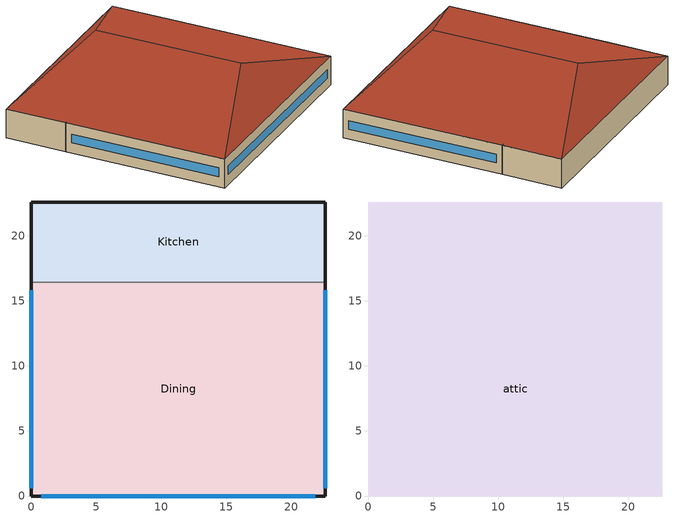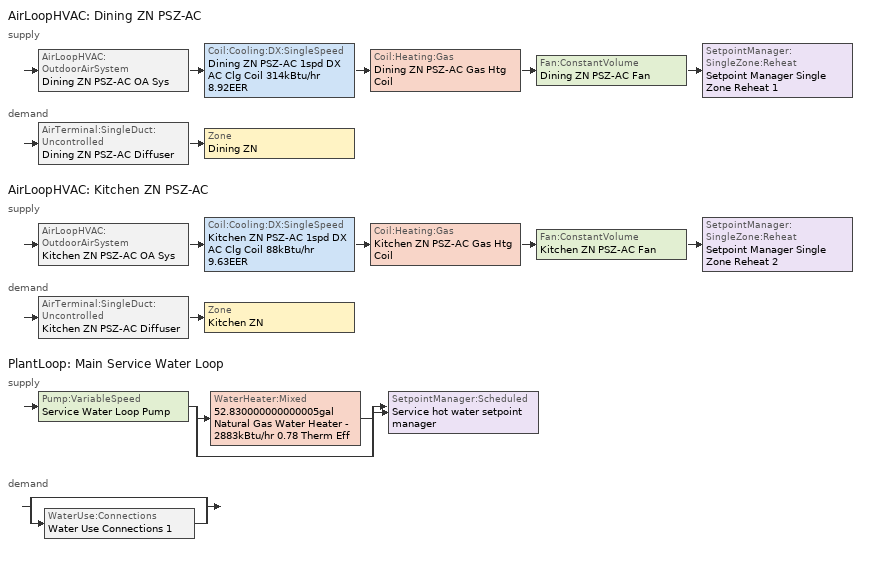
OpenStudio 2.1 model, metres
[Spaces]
Kitchen
 floor ground: 22.61,22.61 22.61,16.44 0,16.44 0,22.61 z0
 wall outside: 22.61,16.44 22.61,22.61 0,22.61 0,16.44 z0:3.05
 wall to Dining: 0,16.44 22.61,16.44 z0:3.05
Dining
 floor ground: 22.61,16.44 22.61,0 0,0 0,16.44 z0
 wall outside: 0,16.44 0,0 22.61,0 22.61,16.44 z0:3.05
 window (Window U-1.027602984 and Window SHGC 0.54): 0,15.84 0,0.6 / 22.61,0.6 22.61,15.84 / 0.75,0 21.86,0 z1.07:1.98
attic
 floor to Dining: 22.61,16.44 22.61,0 0,0 0,16.44 z3.05
 floor to Kitchen: 22.61,22.61 22.61,16.44 0,16.44 0,22.61 z3.05
 roof outside: 11.3,18.84,6.82 22.61,22.61,3.05 0,22.61,3.05; 11.3,3.77,6.82 0,0,3.05 22.61,0,3.05; 11.3,18.84,6.82 0,22.61,3.05 0,0,3.05 11.3,3.77,6.82; 11.3,3.77,6.82 22.61,0,3.05 22.61,22.61,3.05 11.3,18.84,6.82
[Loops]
AirLoopHVAC 'Dining ZN PSZ-AC'
 supply: AirLoopHVAC:OutdoorAirSystem 'Dining ZN PSZ-AC OA Sys' > Coil:Cooling:DX:SingleSpeed 'Dining ZN PSZ-AC 1spd DX AC Clg Coil 314kBtu/hr 8.92EER' > Coil:Heating:Gas 'Dining ZN PSZ-AC Gas Htg Coil' > Fan:ConstantVolume 'Dining ZN PSZ-AC Fan' > SetpointManager:SingleZone:Reheat 'Setpoint Manager Single Zone Reheat 1'
 demand: AirTerminal:SingleDuct:Uncontrolled 'Dining ZN PSZ-AC Diffuser' > Zone 'Dining ZN'
AirLoopHVAC 'Kitchen ZN PSZ-AC'
 supply: AirLoopHVAC:OutdoorAirSystem 'Kitchen ZN PSZ-AC OA Sys' > Coil:Cooling:DX:SingleSpeed 'Kitchen ZN PSZ-AC 1spd DX AC Clg Coil 88kBtu/hr 9.63EER' > Coil:Heating:Gas 'Kitchen ZN PSZ-AC Gas Htg Coil' > Fan:ConstantVolume 'Kitchen ZN PSZ-AC Fan' > SetpointManager:SingleZone:Reheat 'Setpoint Manager Single Zone Reheat 2'
 demand: AirTerminal:SingleDuct:Uncontrolled 'Kitchen ZN PSZ-AC Diffuser' > Zone 'Kitchen ZN'
PlantLoop 'Main Service Water Loop'
 supply: Pump:VariableSpeed 'Service Water Loop Pump' > split
  | WaterHeater:Mixed '52.830000000000005gal Natural Gas Water Heater - 2883kBtu/hr 0.78 Therm Eff'
  | bypass
  join > SetpointManager:Scheduled 'Service hot water setpoint manager'
 demand: split
  | bypass
  | WaterUse:Connections 'Water Use Connections 1'
[Site]
Miami Intl Ap_FL_USA: Latitude {deg}=25.82; Longitude {deg}=-80.3; Time Zone {hr}=-5; Elevation {m}=11; Terrain=City
[Building]
DOE Ref Pre-1980-FullServiceRestaurant-ASHRAE 169-2006-1A created: 2017-12-26 16:36:35 -0700: North Axis {deg}=0; Default Construction Set=DOE Ref Pre - 1980 - FullSrvRest - ASHRAE 169-2006-1A adj ext wall insulation adj roof insulation; Standards Building Type=FullServiceRestaurant
[Site:GroundTemperature:BuildingSurface]
22.509, 22.645, 22.781, 22.956, 23.052, 23.08, 23.116, 23.108, 23.133, 23.139, 23.077, 22.913
[Site:WaterMainsTemperature]
Calculation Method=Correlation; Annual Average Outdoor Air Temperature {C}=24.4917; Maximum Difference In Monthly Average Outdoor Air Temperatures {deltaC}=8.7
[SizingPeriod:DesignDay] Barometric Pressure {Pa}=101193; Sky Clearness=0; Rain Indicator=0; Snow Indicator=0; Day of Month=21; Daylight Saving Time Indicator=0; Humidity Indicating Type=Wetbulb; Dry-Bulb Temperature Range Modifier Type=DefaultMultipliers
Name | Maximum Dry-Bulb Temperature {C} | Daily Dry-Bulb Temperature Range {deltaC} | Humidity Indicating Conditions at Maximum Dry-Bulb | Wind Speed {m/s} | Wind Direction {deg} | Month | Day Type | Solar Model Indicator | ASHRAE Taub | ASHRAE Taud
Miami Intl Ap Ann Clg .4% Condns DB=>MWB | 33.2 | 6.7 | 25.3 | 4.5 | 140 | 7 | SummerDesignDay | ASHRAETau | 0.528 | 1.905
Miami Intl Ap Ann Htg 99.6% Condns DB | 8.7 | 0 | 8.7 | 3.8 | 340 | 1 | WinterDesignDay | ASHRAEClearSky
[ClimateZones]
Climate Zone Value 1=1A; Climate Zone Institution Name 2=CEC; Climate Zone Document Name 2=California Climate Zone Descriptions; Climate Zone Document Year 2=1995
[Material:NoMass]
Name | Roughness | Thermal Resistance {m2-K/W} | Thermal Absorptance | Solar Absorptance | Visible Absorptance
CP02 CARPET PAD | VeryRough | 0.21648 | 0.9 | 0.7 | 0.8
Typical Insulation R-2.17 | Smooth | 0.381975 | 0.9 | 0.7 | 0.7
Typical Carpet Pad | Smooth | 0.21648 | 0.9 | 0.7 | 0.8
Typical Insulation | Smooth | 0.0282222 | 0.9 | 0.7 | 0.7
Typical Insulation R-2.17_R-value 3.438653983 (ft^2*h*R/Btu) | Smooth | 0.605582 | 0.9 | 0.7 | 0.7
Typical Insulation R-8.37_R-value 9.997425805 (ft^2*h*R/Btu) | Smooth | 1.76065
[Material]
Name | Roughness | Thickness {m} | Conductivity {W/m-K} | Density {kg/m3} | Specific Heat {J/kg-K} | Thermal Absorptance | Solar Absorptance | Visible Absorptance
100mm Normalweight concrete floor | MediumSmooth | 0.1016 | 2.31 | 2322 | 832
G01 13mm gypsum board | Smooth | 0.0127 | 0.16 | 800 | 1090 | 0.9 | 0.7 | 0.5
4 in. Normalweight Concrete Floor | MediumRough | 0.1016 | 2.31 | 2322 | 832 | 0.9 | 0.7 | 0.7
25mm Stucco | Smooth | 0.0254 | 0.72 | 1856 | 840 | 0.9 | 0.7 | 0.7
5/8 in. Gypsum Board | MediumSmooth | 0.0159 | 0.16 | 800 | 1090 | 0.9 | 0.7 | 0.7
6 in. Normalweight Concrete Floor | MediumRough | 0.1524 | 2.31 | 2322 | 832 | 0.9 | 0.7 | 0.7
8 in. Concrete Block Basement Wall | MediumRough | 0.2032 | 1.326 | 1842 | 912 | 0.9 | 0.7 | 0.7
F08 Metal surface | Smooth | 0.0008 | 45.28 | 7824 | 500 | 0.9 | 0.7 | 0.7
G05 25mm wood | MediumSmooth | 0.0254 | 0.15 | 608 | 1630 | 0.9 | 0.5 | 0.5
Std Wood 6inch | MediumSmooth | 0.15 | 0.12 | 540 | 1210 | 0.9 | 0.7 | 0.7
[Construction]
Typical Insulated Exterior Mass Floor: Typical Insulation R-2.17, 4 in. Normalweight Concrete Floor, Typical Carpet Pad
Typical Interior Floor: 100mm Normalweight concrete floor, CP02 CARPET PAD
Typical Interior Wall: G01 13mm gypsum board, G01 13mm gypsum board
Typical Interior Ceiling: CP02 CARPET PAD, 100mm Normalweight concrete floor
ext-slab: 6 in. Normalweight Concrete Floor
Typical Insulated Basement Mass Wall: 8 in. Concrete Block Basement Wall
U 1.22 SHGC 0.54 Simple Glazing Window: U 1.22 SHGC 0.54 Simple Glazing
Typical Insulated Metal Door: F08 Metal surface, Typical Insulation
Typical Overhead Door: Typical Insulation
Typical Interior Window: Clear 3mm
Typical Interior Door; Typical Interior Partition: G05 25mm wood
InteriorFurnishings: Std Wood 6inch
Typical Insulated Steel Framed Exterior Wall R-4.35 adj ext wall insulation: 25mm Stucco, 5/8 in. Gypsum Board, Typical Insulation R-2.17_R-value 3.438653983 (ft^2*h*R/Btu), 5/8 in. Gypsum Board
Typical Wood Joist Attic Floor R-10.0 adj roof insulation: 5/8 in. Gypsum Board, Typical Insulation R-8.37_R-value 9.997425805 (ft^2*h*R/Btu)
Window U-1.027602984 and Window SHGC 0.54: Simple Glazing Material U-1.027602984 and SHGC 0.54
[DefaultConstructionSet]
DOE Ref Pre - 1980 - FullSrvRest - ASHRAE 169-2006-1A adj ext wall insulation adj roof insulation: Default Exterior Surface Constructions=Default Surface Constructions 1 adj ext wall insulation adj roof insulation; Default Interior Surface Constructions=Default Surface Constructions 2; Default Ground Contact Surface Constructions=Default Surface Constructions 3; Default Exterior SubSurface Constructions=Default Sub Surface Constructions 1; Default Interior SubSurface Constructions=Default Sub Surface Constructions 2; Interior Partition Construction=Typical Interior Partition
[DefaultSurfaceConstructions]
Name | Floor Construction | Wall Construction | Roof Ceiling Construction
Default Surface Constructions 2 | Typical Interior Floor | Typical Interior Wall | Typical Interior Ceiling
Default Surface Constructions 3 | ext-slab | Typical Insulated Basement Mass Wall
Default Surface Constructions 1 adj ext wall insulation adj roof insulation | Typical Insulated Exterior Mass Floor | Typical Insulated Steel Framed Exterior Wall R-4.35 adj ext wall insulation | Typical Wood Joist Attic Floor R-10.0 adj roof insulation
[DefaultSubSurfaceConstructions]
Name | Fixed Window Construction | Operable Window Construction | Door Construction | Overhead Door Construction | Tubular Daylight Dome Construction | Tubular Daylight Diffuser Construction
Default Sub Surface Constructions 1 | U 1.22 SHGC 0.54 Simple Glazing Window | U 1.22 SHGC 0.54 Simple Glazing Window | Typical Insulated Metal Door | Typical Overhead Door | Typical Interior Window | Typical Interior Window
Default Sub Surface Constructions 2 | Typical Interior Window | Typical Interior Window | Typical Interior Door
[WindowMaterial:SimpleGlazingSystem] Solar Heat Gain Coefficient=0.54
Name | U-Factor {W/m2-K} | Visible Transmittance
U 1.22 SHGC 0.54 Simple Glazing | 6.92748 | 0.38
Simple Glazing Material U-1.027602984 and SHGC 0.54 | 5.835
[WindowMaterial:Glazing]
Clear 3mm: Optical Data Type=SpectralAverage; Thickness {m}=0.003; Solar Transmittance at Normal Incidence=0.837; Front Side Solar Reflectance at Normal Incidence=0.075; Back Side Solar Reflectance at Normal Incidence=0.075; Visible Transmittance at Normal Incidence=0.898; Front Side Visible Reflectance at Normal Incidence=0.081; Back Side Visible Reflectance at Normal Incidence=0.081; Infrared Transmittance at Normal Incidence=0; Front Side Infrared Hemispherical Emissivity=0.84; Back Side Infrared Hemispherical Emissivity=0.84; Conductivity {W/m-K}=0.9; Dirt Correction Factor for Solar and Visible Transmittance=1; Solar Diffusing=No
[Space]
Name | Space Type | Building Story | Thermal Zone | Part of Total Floor Area
Kitchen | FullServiceRestaurant Kitchen | Building Story 1 | Kitchen ZN | Yes
Dining | FullServiceRestaurant Dining | Building Story 1 | Dining ZN | Yes
attic | FullServiceRestaurant Attic |  | attic ZN | No
[SpaceType] Standards Building Type=FullServiceRestaurant
Name | Default Schedule Set | Design Specification Outdoor Air Object | Standards Space Type
FullServiceRestaurant Dining | FullServiceRestaurant Dining Schedule Set | FullServiceRestaurant Dining Ventilation | Dining
FullServiceRestaurant Kitchen | FullServiceRestaurant Kitchen Schedule Set | FullServiceRestaurant Kitchen Ventilation | Kitchen
FullServiceRestaurant Attic | FullServiceRestaurant Attic Schedule Set | FullServiceRestaurant Attic Ventilation | Attic
[DesignSpecification:OutdoorAir]
Name | Outdoor Air Flow per Person {m3/s-person} | Outdoor Air Flow per Floor Area {m3/s-m2} | Outdoor Air Flow Air Changes per Hour {1/hr} | Outdoor Air Method | Outdoor Air Flow Rate {m3/s}
FullServiceRestaurant Attic Ventilation | 0 | 0 | 0
FullServiceRestaurant Dining Ventilation | 0.00943895 |  |  | Sum
FullServiceRestaurant Kitchen Ventilation | 0 | 0 |  | Sum | 1.87712
[SpaceInfiltration:DesignFlowRate]
Name | Space or SpaceType | Design Flow Rate Calculation Method | Air Changes per Hour {1/hr} | Flow per Exterior Surface Area {m3/s-m2}
FullServiceRestaurant Attic Infiltration | FullServiceRestaurant Attic | AirChanges/Hour | 1
FullServiceRestaurant Dining Infiltration | FullServiceRestaurant Dining | Flow/ExteriorWallArea |  | 0.00113284
FullServiceRestaurant Kitchen Infiltration | FullServiceRestaurant Kitchen | Flow/ExteriorWallArea |  | 0.00113284
[DefaultScheduleSet]
Name | Infiltration Schedule | Number of People Schedule | People Activity Level Schedule | Lighting Schedule | Electric Equipment Schedule | Gas Equipment Schedule
FullServiceRestaurant Attic Schedule Set | Always On
FullServiceRestaurant Dining Schedule Set | FullServiceRestaurant Infil Half On | FullServiceRestaurant Bldg Occ | FullServiceRestaurant Activity | FullServiceRestaurant Bldg Light | FullServiceRestaurant Bldg Equip
FullServiceRestaurant Kitchen Schedule Set | FullServiceRestaurant Infil Half On | FullServiceRestaurant Bldg Occ | FullServiceRestaurant Activity | FullServiceRestaurant Bldg Light | FullServiceRestaurant Bldg Equip | FullServiceRestaurant Gas Equip
[ThermostatSetpoint:DualSetpoint]
Name | Heating Setpoint Temperature Schedule | Cooling Setpoint Temperature Schedule
FullServiceRestaurant Kitchen Thermostat 1 | FullServiceRestaurant HtgSetp Kitchen | FullServiceRestaurant ClgSetp Kitchen
FullServiceRestaurant Attic Thermostat 1
FullServiceRestaurant Dining Thermostat 1 | FullServiceRestaurant HtgSetp | FullServiceRestaurant ClgSetp
[People:Definition] Number of People Calculation Method=People/Area; People per Space Floor Area {person/m2}=0.107639; Fraction Radiant=0.3
FullServiceRestaurant Dining People Definition; FullServiceRestaurant Kitchen People Definition
[People] Work Efficiency Schedule=Work Efficiency Schedule; Clothing Insulation Schedule=Clothing Schedule; Air Velocity Schedule=Air Velocity Schedule
Name | People Definition | Space or SpaceType
FullServiceRestaurant Dining People | FullServiceRestaurant Dining People Definition | FullServiceRestaurant Dining
FullServiceRestaurant Kitchen People | FullServiceRestaurant Kitchen People Definition | FullServiceRestaurant Kitchen
[Lights:Definition] Design Level Calculation Method=Watts/Area; Fraction Radiant=0.7; Fraction Visible=0.2
Name | Watts per Space Floor Area {W/m2}
FullServiceRestaurant Dining Lights Definition | 27.3403
FullServiceRestaurant Kitchen Lights Definition | 16.3611
[Lights]
Name | Lights Definition | Space or SpaceType
FullServiceRestaurant Dining Lights | FullServiceRestaurant Dining Lights Definition | FullServiceRestaurant Dining
FullServiceRestaurant Kitchen Lights | FullServiceRestaurant Kitchen Lights Definition | FullServiceRestaurant Kitchen
[ElectricEquipment:Definition]
Name | Design Level Calculation Method | Watts per Space Floor Area {W/m2} | Fraction Latent | Fraction Radiant | Fraction Lost | Design Level {W}
FullServiceRestaurant Dining Elec Equip Definition | Watts/Area | 8.07293 | 0.25 | 0.3
FullServiceRestaurant Kitchen Elec Equip Definition | Watts/Area | 8.07293 | 0.25 | 0.3 | 0.2
Kitchen Electric Equipment Definition1 | EquipmentLevel |  | 0 | 0 | 1 | 699
[ElectricEquipment]
Name | Electric Equipment Definition | Space or SpaceType | Schedule
FullServiceRestaurant Dining Elec Equip | FullServiceRestaurant Dining Elec Equip Definition | FullServiceRestaurant Dining
FullServiceRestaurant Kitchen Elec Equip | FullServiceRestaurant Kitchen Elec Equip Definition | FullServiceRestaurant Kitchen
Kitchen_ExhFan_Equip | Kitchen Electric Equipment Definition1 | FullServiceRestaurant Kitchen | RestaurantSitDown Kitchen_Exhaust_SCH
[GasEquipment:Definition]
FullServiceRestaurant Kitchen Gas Equip Definition: Design Level Calculation Method=Watts/Area; Watts per Space Floor Area {W/m2}=1194.8; Fraction Latent=0.1; Fraction Radiant=0.2; Fraction Lost=0.7
[GasEquipment]
FullServiceRestaurant Kitchen Gas Equip: Gas Equipment Definition=FullServiceRestaurant Kitchen Gas Equip Definition; Space or SpaceType=FullServiceRestaurant Kitchen
[InternalMass:Definition]
Internal Mass Definition 1: Construction=InteriorFurnishings; Design Level Calculation Method=SurfaceArea/Area; Surface Area per Space Floor Area=2
[InternalMass] Internal Mass Definition=Internal Mass Definition 1
Name | Space or SpaceType
Dining Mass; Dining Mass 1 | Dining
Kitchen Mass; Kitchen Mass 1; Kitchen Mass 2; Kitchen Mass 3 | Kitchen
[ThermalZone] Use Ideal Air Loads=No
Name | Thermostat
Kitchen ZN | FullServiceRestaurant Kitchen Thermostat 1
attic ZN | FullServiceRestaurant Attic Thermostat 1
Dining ZN | FullServiceRestaurant Dining Thermostat 1
[Sizing:Zone] Zone Cooling Design Supply Air Temperature Input Method=SupplyAirTemperature; Zone Cooling Design Supply Air Temperature Difference {deltaC}=11.11; Zone Heating Design Supply Air Temperature Input Method=SupplyAirTemperature; Zone Heating Design Supply Air Temperature {C}=40; Zone Heating Design Supply Air Temperature Difference {deltaC}=11.11; Zone Cooling Design Supply Air Humidity Ratio {kg-H2O/kg-air}=0.0085; Zone Heating Design Supply Air Humidity Ratio {kg-H2O/kg-air}=0.008; Cooling Design Air Flow Method=DesignDay; Heating Design Air Flow Method=DesignDay; Account for Dedicated Outdoor Air System=No; Dedicated Outdoor Air System Control Strategy=NeutralSupplyAir; Dedicated Outdoor Air Low Setpoint Temperature for Design {C}=autosize; Dedicated Outdoor Air High Setpoint Temperature for Design {C}=autosize
Name | Zone Cooling Design Supply Air Temperature {C}
Kitchen ZN; Dining ZN | 12.8
attic ZN | 14
[Zone equipment]
Kitchen ZN: Kitchen ZN PSZ-AC Diffuser, Kitchen ZN Exhaust Fan
Dining ZN: Dining ZN PSZ-AC Diffuser, Dining ZN Exhaust Fan
[AirLoopHVAC] Availability Schedule=RestaurantSitDown HVACOperationSchd; Design Supply Air Flow Rate {m3/s}=AutoSize
Name | Availability Manager
Dining ZN PSZ-AC | Availability Manager Night Cycle 1
Kitchen ZN PSZ-AC | Availability Manager Night Cycle 2
[Sizing:System] Type of Load to Size On=Sensible; Design Outdoor Air Flow Rate {m3/s}=Autosize; Minimum System Air Flow Ratio=1; Preheat Design Temperature {C}=7; Preheat Design Humidity Ratio {kg-H2O/kg-Air}=0.008; Precool Design Temperature {C}=12.8; Precool Design Humidity Ratio {kg-H2O/kg-Air}=0.008; Central Cooling Design Supply Air Temperature {C}=12.8; Central Heating Design Supply Air Temperature {C}=40; Sizing Option=Coincident; 100% Outdoor Air in Cooling=No; 100% Outdoor Air in Heating=No; Central Cooling Design Supply Air Humidity Ratio {kg-H2O/kg-Air}=0.0085; Central Heating Design Supply Air Humidity Ratio {kg-H2O/kg-Air}=0.008; Cooling Design Air Flow Method=DesignDay; Cooling Design Air Flow Rate {m3/s}=0; Heating Design Air Flow Method=DesignDay; Heating Design Air Flow Rate {m3/s}=0; System Outdoor Air Method=ZoneSum; Zone Maximum Outdoor Air Fraction=1; Cooling Supply Air Flow Rate Per Floor Area {m3/s-m2}=0.00996765; Cooling Fraction of Autosized Cooling Supply Air Flow Rate=1; Cooling Supply Air Flow Rate Per Unit Cooling Capacity {m3/s-W}=3.94755e-05; Heating Supply Air Flow Rate Per Floor Area {m3/s-m2}=0.00996765; Heating Fraction of Autosized Heating Supply Air Flow Rate=1; Heating Fraction of Autosized Cooling Supply Air Flow Rate=1; Heating Supply Air Flow Rate Per Unit Heating Capacity {m3/s-W}=3.15882e-05; Cooling Design Capacity Method=CoolingDesignCapacity; Cooling Design Capacity {W}=autosize; Cooling Design Capacity Per Floor Area {W/m2}=234.7; Fraction of Autosized Cooling Design Capacity=1; Heating Design Capacity Method=HeatingDesignCapacity; Heating Design Capacity {W}=autosize; Heating Design Capacity Per Floor Area {W/m2}=157; Fraction of Autosized Heating Design Capacity=1; Central Cooling Capacity Control Method=OnOff
Dining ZN PSZ-AC; Kitchen ZN PSZ-AC
[SetpointManager:SingleZone:Reheat] Minimum Supply Air Temperature {C}=10; Maximum Supply Air Temperature {C}=50
Name | Control Zone
Setpoint Manager Single Zone Reheat 1 | Dining ZN
Setpoint Manager Single Zone Reheat 2 | Kitchen ZN
[Fan:ConstantVolume] Availability Schedule=RestaurantSitDown HVACOperationSchd; Maximum Flow Rate {m3/s}=AutoSize
Name | Fan Efficiency | Pressure Rise {Pa} | Motor Efficiency
Dining ZN PSZ-AC Fan | 0.58175 | 1110.94 | 0.895
Kitchen ZN PSZ-AC Fan | 0.546 | 622.722 | 0.84
[Coil:Heating:Gas] Availability Schedule=Always On Discrete; Gas Burner Efficiency=0.78; Nominal Capacity {W}=AutoSize; Parasitic Electric Load {W}=0; Parasitic Gas Load {W}=0
Dining ZN PSZ-AC Gas Htg Coil; Kitchen ZN PSZ-AC Gas Htg Coil
[Coil:Cooling:DX:SingleSpeed] Availability Schedule=Always On Discrete; Rated Total Cooling Capacity {W}=autosize; Rated Sensible Heat Ratio=autosize; Rated Air Flow Rate {m3/s}=autosize; Rated Evaporator Fan Power Per Volume Flow Rate {W/(m3/s)}=773.3; Condenser Type=AirCooled; Evaporative Condenser Effectiveness=0; Evaporative Condenser Air Flow Rate {m3/s}=Autosize; Evaporative Condenser Pump Rated Power Consumption {W}=Autosize; Crankcase Heater Capacity {W}=0; Maximum Outdoor Dry-Bulb Temperature for Crankcase Heater Operation {C}=0; Basin Heater Capacity {W/K}=0; Basin Heater Setpoint Temperature {C}=10
Name | Rated COP {W/W} | Total Cooling Capacity Function of Temperature Curve | Total Cooling Capacity Function of Flow Fraction Curve | Energy Input Ratio Function of Temperature Curve | Energy Input Ratio Function of Flow Fraction Curve | Part Load Fraction Correlation Curve
Dining ZN PSZ-AC 1spd DX AC Clg Coil 314kBtu/hr 8.92EER | 3.2347 | DOE Ref DX Clg Coil Cool-Cap-fT | DOE Ref DX Clg Coil Cool-CAP-fFlow | DOE Ref DX Clg Coil Cool-EIR-fT | DOE Ref DX Clg Coil Cool-EIR-fFlow | DOE Ref DX Clg Coil Cool-PLF-fPLR
Kitchen ZN PSZ-AC 1spd DX AC Clg Coil 88kBtu/hr 9.63EER | 3.32131 | DOE Ref DX Clg Coil Cool-Cap-fT 1 | DOE Ref DX Clg Coil Cool-CAP-fFlow 1 | DOE Ref DX Clg Coil Cool-EIR-fT 1 | DOE Ref DX Clg Coil Cool-EIR-fFlow 1 | DOE Ref DX Clg Coil Cool-PLF-fPLR 1
[Controller:OutdoorAir] Minimum Outdoor Air Flow Rate {m3/s}=0; Maximum Outdoor Air Flow Rate {m3/s}=Autosize; Economizer Control Type=NoEconomizer; Economizer Control Action Type=ModulateFlow; Economizer Maximum Limit Dry-Bulb Temperature {C}=28; Economizer Maximum Limit Enthalpy {J/kg}=64000; Economizer Minimum Limit Dry-Bulb Temperature {C}=-100; Lockout Type=LockoutWithCompressor; Minimum Limit Type=FixedMinimum; Minimum Outdoor Air Schedule=Always On Discrete; High Humidity Control=No; Heat Recovery Bypass Control Type=BypassWhenOAFlowGreaterThanMinimum
Name | Controller Mechanical Ventilation
Dining ZN PSZ-AC OA Sys Controller | Controller Mechanical Ventilation 1
Kitchen ZN PSZ-AC OA Sys Controller | Controller Mechanical Ventilation 2
[Controller:MechanicalVentilation] Availability Schedule=Always On Discrete; System Outdoor Air Method=ZoneSum
Controller Mechanical Ventilation 1; Controller Mechanical Ventilation 2
[AirLoopHVAC:OutdoorAirSystem]
Name | Controller
Dining ZN PSZ-AC OA Sys | Dining ZN PSZ-AC OA Sys Controller
Kitchen ZN PSZ-AC OA Sys | Kitchen ZN PSZ-AC OA Sys Controller
[AvailabilityManager:NightCycle] Control Type=CycleOnAny; Thermostat Tolerance {deltaC}=1; Cycling Run Time {s}=3600
Availability Manager Night Cycle 1; Availability Manager Night Cycle 2
[AirTerminal:SingleDuct:Uncontrolled] Availability Schedule=Always On Discrete; Maximum Air Flow Rate {m3/s}=AutoSize
Dining ZN PSZ-AC Diffuser; Kitchen ZN PSZ-AC Diffuser
[Fan:ZoneExhaust] Availability Schedule=RestaurantSitDown HVACOperationSchd; Fan Efficiency=1; Pressure Rise {Pa}=1e-006; System Availability Manager Coupling Mode=Decoupled
Name | Maximum Flow Rate {m3/s}
Dining ZN Exhaust Fan | 1.828
Kitchen ZN Exhaust Fan | 0.06
[Refrigeration:Case] Availability Schedule=Always On Discrete; Zone=Kitchen ZN; Rated Ambient Temperature {C}=23.8889; Rated Ambient Relative Humidity {percent}=55; Latent Case Credit Curve Type=CaseTemperatureMethod; Standard Case Lighting Power per Unit Length {W/m}=33; Case Lighting Schedule=FullServiceRestaurant Bldg Light; Fraction of Lighting Energy to Case=1; Anti-Sweat Heater Control Type=None; Humidity at Zero Anti-Sweat Heater Energy {percent}=0; Case Height {m}=0; Defrost Energy Correction Curve Type=None
Name | Rated Total Cooling Capacity per Unit Length {W/m} | Rated Latent Heat Ratio | Rated Runtime Fraction | Case Length {m} | Case Operating Temperature {C} | Latent Case Credit Curve | Standard Case Fan Power per Unit Length {W/m} | Operating Case Fan Power per Unit Length {W/m} | Fraction of Anti-Sweat Heater Energy to Case | Case Defrost Power per Unit Length {W/m} | Case Defrost Type | Case Defrost Schedule | Case Defrost Drip-Down Schedule | Under Case HVAC Return Air Fraction | Refrigerated Case Restocking Schedule | Case Credit Fraction Schedule
Kitchen ZN Walkin Freezer | 688 | 0.1 | 0.4 | 2.44 | -23 | Single Shelf Horizontal Latent Energy Multiplier_Pre2004 | 74 | 74 | 0 | 820 | Electric | Refrigeration Defrost Schedule | Refrigeration Defrost DripDown Schedule | 0 | RestaurantSitDown Kitchen_Case:1_WALKINFREEZER_WalkInStockingSched | Refrigeration Case Credit Schedule
Kitchen ZN Display Case | 734 | 0.08 | 0.85 | 3.05 | 2 | Multi Shelf Vertical Latent Energy Multiplier | 66 | 66 | 0.2 | 0 | OffCycle | Refrigeration Defrost Schedule 1 |  | 0.05 | RestaurantSitDown Kitchen_Case:2_SELFCONTAINEDDISPLAYCASE_CaseStockingSched
[Refrigeration:Compressor] Rated Return Gas Temperature {C}=18.3; Rated Subcooling {deltaC}=0
Name | Refrigeration Compressor Power Curve | Refrigeration Compressor Capacity Curve
Refrigeration Compressor 1 | Refrigeration Compressor Power Curve | Refrigeration Compressor Capacity Curve
Refrigeration Compressor 2 | Refrigeration Compressor Power Curve 1 | Refrigeration Compressor Capacity Curve 1
[Refrigeration:Condenser:AirCooled] Rated Subcooling Temperature Difference {deltaC}=0; Condenser Fan Speed Control Type=VariableSpeed; Rated Fan Power {W}=330; Minimum Fan Air Flow Ratio=0.25
Name | Rated Effective Total Heat Rejection Rate Curve
Refrigeration Condenser Air Cooled 1 | Refrigeration Condenser Air Cooled HR Curve
Refrigeration Condenser Air Cooled 2 | Refrigeration Condenser Air Cooled HR Curve 1
[Refrigeration:System] Minimum Condensing Temperature {C}=21; Refrigeration System Working Fluid Type=R404a; Suction Temperature Control Type=ConstantSuctionTemperature; Suction Piping Zone=Kitchen ZN
Name | Refrigeration Condenser
Refrigeration System 1 | Refrigeration Condenser Air Cooled 1
Refrigeration System 2 | Refrigeration Condenser Air Cooled 2
[ZoneMixing]
Zone Mixing 1: Zone=Kitchen ZN; Schedule=RestaurantSitDown Hours_of_operation; Design Flow Rate Calculation Method=Flow/Zone; Design Flow Rate {m3/s}=1.828; Source Zone=Dining ZN; Delta Temperature {deltaC}=0
[PlantLoop]
Main Service Water Loop: Maximum Loop Temperature {C}=60; Minimum Loop Temperature {C}=10; Plant Loop Volume {m3}=Autocalculate; Load Distribution Scheme=Optimal
[Sizing:Plant]
Main Service Water Loop: Loop Type=Heating; Design Loop Exit Temperature {C}=60; Loop Design Temperature Difference {deltaC}=5; Sizing Option=NonCoincident; Zone Timesteps in Averaging Window=1; Coincident Sizing Factor Mode=None
[SetpointManager:Scheduled]
Service hot water setpoint manager: Control Variable=Temperature; Schedule=Service Water Loop Temp - 140F
[Pump:VariableSpeed]
Service Water Loop Pump: Rated Pump Head {Pa}=0.1; Motor Efficiency=0.825; Pump Control Type=Intermittent
[WaterHeater:Mixed]
52.830000000000005gal Natural Gas Water Heater - 2883kBtu/hr 0.78 Therm Eff: Tank Volume {m3}=0.199983; Setpoint Temperature Schedule=Service Water Loop Temp - 140F; Deadband Temperature Difference {deltaC}=2; Maximum Temperature Limit {C}=82.2222; Heater Control Type=Cycle; Heater Maximum Capacity {W}=844924; Heater Fuel Type=NaturalGas; Heater Thermal Efficiency=0.78; Off Cycle Parasitic Fuel Consumption Rate {W}=19.9992; Off Cycle Parasitic Fuel Type=NaturalGas; Off Cycle Parasitic Heat Fraction to Tank=0.8; On Cycle Parasitic Fuel Consumption Rate {W}=19.9992; On Cycle Parasitic Fuel Type=NaturalGas; On Cycle Parasitic Heat Fraction to Tank=0; Ambient Temperature Indicator=Schedule; Ambient Temperature Schedule=Water Heater Ambient Temp Schedule - 70F; Off Cycle Loss Coefficient to Ambient Temperature {W/K}=5.99799; On Cycle Loss Coefficient to Ambient Temperature {W/K}=5.99799; Use Side Effectiveness=1; Source Side Effectiveness=1; Use Side Design Flow Rate {m3/s}=autosize; Source Side Design Flow Rate {m3/s}=autosize; Indirect Water Heating Recovery Time {hr}=1.5
[WaterUse:Connections]
Water Use Connections 1: Water Use Equipment Name 1=Kitchen Service Water Use 2.22gal/min
[WaterUse:Equipment:Definition]
Kitchen Service Water Use Def 2.22gal/min: Peak Flow Rate {m3/s}=0.000139808; Target Temperature Schedule=Schedule Ruleset 5; Sensible Fraction Schedule=Schedule Ruleset 3; Latent Fraction Schedule=Schedule Ruleset 4
[WaterUse:Equipment]
Kitchen Service Water Use 2.22gal/min: Water Use Equipment Definition=Kitchen Service Water Use Def 2.22gal/min; Flow Rate Fraction Schedule=RestaurantSitDown BLDG_SWH_SCH
[Exterior:Lights:Definition]
NonDimming Exterior Lights Def: Design Level {W}=5081
[Exterior:Lights]
NonDimming Exterior Lights Def: Exterior Lights Definition=NonDimming Exterior Lights Def; Schedule=RestaurantSitDown Exterior_Lgt_ALWAYS_ON; Control Option=AstronomicalClock
[BuildingStory]
Building Story 1: Nominal Z Coordinate {m}=0
[Schedule:Ruleset]
Name | Default Day Schedule | Summer Design Day Schedule | Winter Design Day Schedule
Always On | Always On Default
Clothing Schedule | Clothing Schedule Default Winter Clothes
Air Velocity Schedule | Air Velocity Schedule Default
Work Efficiency Schedule | Work Efficiency Schedule Default
FullServiceRestaurant Bldg Occ | FullServiceRestaurant Bldg Occ Default | FullServiceRestaurant Bldg Occ Summer Design Day | FullServiceRestaurant Bldg Occ Winter Design Day
FullServiceRestaurant Activity | FullServiceRestaurant Activity Default | FullServiceRestaurant Activity Summer Design Day | FullServiceRestaurant Activity Winter Design Day
FullServiceRestaurant Bldg Light | FullServiceRestaurant Bldg Light Default | FullServiceRestaurant Bldg Light Summer Design Day | FullServiceRestaurant Bldg Light Winter Design Day
FullServiceRestaurant Bldg Equip | FullServiceRestaurant Bldg Equip Default | FullServiceRestaurant Bldg Equip Summer Design Day | FullServiceRestaurant Bldg Equip Winter Design Day
FullServiceRestaurant Infil Half On | FullServiceRestaurant Infil Half On Default | FullServiceRestaurant Infil Half On Summer Design Day | FullServiceRestaurant Infil Half On Winter Design Day
FullServiceRestaurant HtgSetp | FullServiceRestaurant HtgSetp Default | FullServiceRestaurant HtgSetp Summer Design Day | FullServiceRestaurant HtgSetp Winter Design Day
FullServiceRestaurant ClgSetp | FullServiceRestaurant ClgSetp Default | FullServiceRestaurant ClgSetp Summer Design Day | FullServiceRestaurant ClgSetp Winter Design Day
FullServiceRestaurant Gas Equip | FullServiceRestaurant Gas Equip Default | FullServiceRestaurant Gas Equip Summer Design Day | FullServiceRestaurant Gas Equip Winter Design Day
FullServiceRestaurant HtgSetp Kitchen | FullServiceRestaurant HtgSetp Kitchen Default | FullServiceRestaurant HtgSetp Kitchen Summer Design Day | FullServiceRestaurant HtgSetp Kitchen Winter Design Day
FullServiceRestaurant ClgSetp Kitchen | FullServiceRestaurant ClgSetp Kitchen Default | FullServiceRestaurant ClgSetp Kitchen Summer Design Day | FullServiceRestaurant ClgSetp Kitchen Winter Design Day
RestaurantSitDown HVACOperationSchd | RestaurantSitDown HVACOperationSchd Default | RestaurantSitDown HVACOperationSchd Summer Design Day | RestaurantSitDown HVACOperationSchd Winter Design Day
Refrigeration Defrost Schedule | Refrigeration Defrost Schedule Default
Refrigeration Defrost DripDown Schedule | Refrigeration Defrost DripDown Schedule Default
Refrigeration Case Credit Schedule | Refrigeration Case Credit Schedule Default
RestaurantSitDown Kitchen_Case:1_WALKINFREEZER_WalkInStockingSched | RestaurantSitDown Kitchen_Case:1_WALKINFREEZER_WalkInStockingSched Default | RestaurantSitDown Kitchen_Case:1_WALKINFREEZER_WalkInStockingSched Summer Design Day | RestaurantSitDown Kitchen_Case:1_WALKINFREEZER_WalkInStockingSched Winter Design Day
Refrigeration Defrost Schedule 1 | Refrigeration Defrost Schedule Default 1
RestaurantSitDown Kitchen_Case:2_SELFCONTAINEDDISPLAYCASE_CaseStockingSched | RestaurantSitDown Kitchen_Case:2_SELFCONTAINEDDISPLAYCASE_CaseStockingSched Default | RestaurantSitDown Kitchen_Case:2_SELFCONTAINEDDISPLAYCASE_CaseStockingSched Summer Design Day | RestaurantSitDown Kitchen_Case:2_SELFCONTAINEDDISPLAYCASE_CaseStockingSched Winter Design Day
RestaurantSitDown Kitchen_Exhaust_SCH | RestaurantSitDown Kitchen_Exhaust_SCH Default | RestaurantSitDown Kitchen_Exhaust_SCH Summer Design Day | RestaurantSitDown Kitchen_Exhaust_SCH Winter Design Day
RestaurantSitDown Hours_of_operation | RestaurantSitDown Hours_of_operation Default | RestaurantSitDown Hours_of_operation Summer Design Day | RestaurantSitDown Hours_of_operation Winter Design Day
Service Water Loop Temp - 140F | Service Water Loop Temp - 140F Default
Water Heater Ambient Temp Schedule - 70F | Water Heater Ambient Temp Schedule - 70F Default
Schedule Ruleset 3 | Schedule Day 37
Schedule Ruleset 4 | Schedule Day 38
Schedule Ruleset 5 | Schedule Day 39
RestaurantSitDown BLDG_SWH_SCH | RestaurantSitDown BLDG_SWH_SCH Default | RestaurantSitDown BLDG_SWH_SCH Summer Design Day | RestaurantSitDown BLDG_SWH_SCH Winter Design Day
RestaurantSitDown Exterior_Lgt_ALWAYS_ON | RestaurantSitDown Exterior_Lgt_ALWAYS_ON Default | RestaurantSitDown Exterior_Lgt_ALWAYS_ON Summer Design Day | RestaurantSitDown Exterior_Lgt_ALWAYS_ON Winter Design Day
[Schedule:Day]
Always On Default; Clothing Schedule Default Winter Clothes; FullServiceRestaurant Bldg Occ Summer Design Day; FullServiceRestaurant Bldg Light Summer Design Day; RestaurantSitDown Exterior_Lgt_ALWAYS_ON Default; RestaurantSitDown Exterior_Lgt_ALWAYS_ON Winter Design Day; RestaurantSitDown Exterior_Lgt_ALWAYS_ON Summer Design Day: 24, 0, 1
Clothing Schedule Summer Clothes: 24, 0, 0.5
Air Velocity Schedule Default; Schedule Day 37: 24, 0, 0.2
Work Efficiency Schedule Default; FullServiceRestaurant Bldg Occ Winter Design Day; FullServiceRestaurant Bldg Light Winter Design Day; FullServiceRestaurant Bldg Equip Winter Design Day; FullServiceRestaurant Gas Equip Winter Design Day: 24, 0, 0
FullServiceRestaurant Bldg Occ Default: 2, 0, 0.15, 3, 0, 0.05, 7, 0, 0, 10, 0, 0.05, 11, 0, 0.2, 12, 0, 0.5, 13, 0, 0.8, 14, 0, 0.7, 15, 0, 0.4, 16, 0, 0.2, 17, 0, 0.25, 18, 0, 0.5, 21, 0, 0.8, 22, 0, 0.5, 23, 0, 0.35, 24, 0, 0.2
FullServiceRestaurant Bldg Occ Sat Day: 1, 0, 0.3, 2, 0, 0.25, 3, 0, 0.05, 9, 0, 0, 10, 0, 0.05, 11, 0, 0.2, 12, 0, 0.45, 14, 0, 0.5, 15, 0, 0.35, 18, 0, 0.3, 19, 0, 0.7, 20, 0, 0.9, 21, 0, 0.7, 22, 0, 0.65, 23, 0, 0.55, 24, 0, 0.35
FullServiceRestaurant Bldg Occ Sun Day: 2, 0, 0.2, 3, 0, 0.05, 10, 0, 0, 11, 0, 0.1, 12, 0, 0.2, 14, 0, 0.25, 15, 0, 0.15, 16, 0, 0.2, 17, 0, 0.25, 18, 0, 0.35, 19, 0, 0.55, 20, 0, 0.65, 21, 0, 0.7, 22, 0, 0.35, 24, 0, 0.2
FullServiceRestaurant Activity Default; FullServiceRestaurant Activity Winter Design Day; FullServiceRestaurant Activity Summer Design Day: 24, 0, 120
FullServiceRestaurant Bldg Light Default: 5, 0, 0.15, 6, 0, 0.2, 8, 0, 0.4, 10, 0, 0.6, 22, 0, 0.9, 23, 0, 0.5, 24, 0, 0.3
FullServiceRestaurant Bldg Equip Default: 1, 0, 0.03, 2, 0, 0.02, 3, 0, 0.03, 4, 0, 0.02, 5, 0, 0.05, 6, 0, 0.12, 7, 0, 0.13, 8, 0, 0.15, 9, 0, 0.18, 10, 0, 0.21, 11, 0, 0.26, 12, 0, 0.29, 13, 0, 0.27, 14, 0, 0.25, 16, 0, 0.23, 18, 0, 0.26, 19, 0, 0.24, 20, 0, 0.22, 21, 0, 0.2, 22, 0, 0.18, 23, 0, 0.09, 24, 0, 0.03
FullServiceRestaurant Bldg Equip Summer Design Day: 24, 0, 0.29
FullServiceRestaurant Infil Half On Default; FullServiceRestaurant Infil Half On Winter Design Day; FullServiceRestaurant Infil Half On Summer Design Day; FullServiceRestaurant Infil Half On Default|WntrDsn|SmrDsn|Sun|Sat Day: 5, 0, 1, 24, 0, 0.5
FullServiceRestaurant HtgSetp Default; FullServiceRestaurant HtgSetp Kitchen Default: 3, 0, 21, 7, 0, 15.6, 24, 0, 21
FullServiceRestaurant HtgSetp Summer Design Day; FullServiceRestaurant HtgSetp Kitchen Summer Design Day: 24, 0, 15.6
FullServiceRestaurant HtgSetp Winter Design Day; FullServiceRestaurant HtgSetp Kitchen Winter Design Day: 24, 0, 21
FullServiceRestaurant ClgSetp Default; FullServiceRestaurant ClgSetp Summer Design Day; FullServiceRestaurant ClgSetp Kitchen Default; FullServiceRestaurant ClgSetp Kitchen Summer Design Day: 3, 0, 24, 7, 0, 30, 24, 0, 24
FullServiceRestaurant ClgSetp Winter Design Day; FullServiceRestaurant ClgSetp Kitchen Winter Design Day: 24, 0, 30
FullServiceRestaurant Gas Equip Default; FullServiceRestaurant Gas Equip Default|Sun Day: 5, 0, 0.02, 6, 0, 0.05, 7, 0, 0.1, 8, 0, 0.15, 9, 0, 0.2, 10, 0, 0.15, 13, 0, 0.25, 14, 0, 0.2, 15, 0, 0.15, 16, 0, 0.2, 19, 0, 0.3, 21, 0, 0.2, 22, 0, 0.15, 23, 0, 0.1, 24, 0, 0.05
FullServiceRestaurant Gas Equip Summer Design Day: 24, 0, 0.25
RestaurantSitDown HVACOperationSchd Default; RestaurantSitDown HVACOperationSchd Summer Design Day; RestaurantSitDown Kitchen_Exhaust_SCH Default; RestaurantSitDown Kitchen_Exhaust_SCH Summer Design Day; RestaurantSitDown Hours_of_operation Default: 3, 0, 1, 7, 0, 0, 24, 0, 1
RestaurantSitDown HVACOperationSchd Winter Design Day; RestaurantSitDown HVACOperationSchd Default|WntrDsn|SmrDsn|Sun|Wkdy Day; RestaurantSitDown Kitchen_Exhaust_SCH Winter Design Day; RestaurantSitDown Kitchen_Exhaust_SCH Default|WntrDsn|SmrDsn|Sun|Wkdy Day; RestaurantSitDown Hours_of_operation Winter Design Day; RestaurantSitDown Hours_of_operation Summer Design Day; RestaurantSitDown Hours_of_operation Default|WntrDsn|SmrDsn|Sun|Wkdy Day: 3, 0, 1, 10, 0, 0, 24, 0, 1
Refrigeration Defrost Schedule Default: 11, 0, 0, 11, 20, 1, 23, 0, 0, 23, 20, 1, 24, 0, 0
Refrigeration Defrost DripDown Schedule Default: 11, 0, 0, 11, 30, 1, 23, 0, 0, 23, 30, 1, 24, 0, 0
Refrigeration Case Credit Schedule Default: 7, 0, 0.2, 21, 0, 0.4, 24, 0, 0.2
RestaurantSitDown Kitchen_Case:1_WALKINFREEZER_WalkInStockingSched Default: 4, 0, 0, 5, 0, 725, 6, 0, 417, 7, 0, 290, 24, 0, 0
RestaurantSitDown Kitchen_Case:1_WALKINFREEZER_WalkInStockingSched Winter Design Day; RestaurantSitDown Kitchen_Case:1_WALKINFREEZER_WalkInStockingSched Summer Design Day; RestaurantSitDown Kitchen_Case:1_WALKINFREEZER_WalkInStockingSched WntrDsn|SmrDsn|Wknd|Mon|Wed|Thu Day: 4, 0, 0, 5, 0, 125, 6, 0, 117, 7, 0, 90, 19, 0, 0, 20, 0, 125, 21, 0, 117, 22, 0, 90, 24, 0, 0
Refrigeration Defrost Schedule Default 1: 23, 20, 0, 24, 0, 0
RestaurantSitDown Kitchen_Case:2_SELFCONTAINEDDISPLAYCASE_CaseStockingSched Default; RestaurantSitDown Kitchen_Case:2_SELFCONTAINEDDISPLAYCASE_CaseStockingSched Winter Design Day; RestaurantSitDown Kitchen_Case:2_SELFCONTAINEDDISPLAYCASE_CaseStockingSched Summer Design Day: 6, 0, 0, 7, 0, 50, 9, 0, 70, 10, 0, 80, 11, 0, 70, 13, 0, 50, 14, 0, 80, 15, 0, 90, 16, 0, 80, 24, 0, 0
Service Water Loop Temp - 140F Default: 24, 0, 60
Water Heater Ambient Temp Schedule - 70F Default: 24, 0, 21.1111
Schedule Day 38: 24, 0, 0.05
Schedule Day 39: 24, 0, 49
RestaurantSitDown BLDG_SWH_SCH Default: 1, 0, 0.25, 3, 0, 0.2, 10, 0, 0, 12, 0, 0.5, 14, 0, 0.4, 17, 0, 0.3, 18, 0, 0.4, 20, 0, 0.5, 21, 0, 0.4, 22, 0, 0.5, 23, 0, 0.4, 24, 0, 0.2
RestaurantSitDown BLDG_SWH_SCH Summer Design Day; RestaurantSitDown BLDG_SWH_SCH SmrDsn|Wkdy Day: 1, 0, 0.2, 3, 0, 0.15, 7, 0, 0, 8, 0, 0.6, 9, 0, 0.55, 10, 0, 0.45, 11, 0, 0.4, 12, 0, 0.45, 13, 0, 0.4, 14, 0, 0.35, 17, 0, 0.3, 18, 0, 0.4, 19, 0, 0.55, 20, 0, 0.6, 21, 0, 0.5, 22, 0, 0.55, 23, 0, 0.45, 24, 0, 0.25
RestaurantSitDown BLDG_SWH_SCH Winter Design Day; RestaurantSitDown BLDG_SWH_SCH WntrDsn|Sat Day: 1, 0, 0.2, 3, 0, 0.15, 9, 0, 0, 10, 0, 0.5, 11, 0, 0.45, 13, 0, 0.5, 14, 0, 0.45, 16, 0, 0.4, 17, 0, 0.35, 18, 0, 0.4, 20, 0, 0.55, 21, 0, 0.5, 22, 0, 0.55, 23, 0, 0.4, 24, 0, 0.3
Schedule Day 44: 1, 0, 0.2, 6, 0, 0.15, 8, 0, 0.3, 10, 0, 0.6, 17, 0, 0.8, 22, 0, 0.9, 23, 0, 0.5, 24, 0, 0.3
Schedule Day 45: 1, 0, 0.2, 6, 0, 0.15, 8, 0, 0.3, 10, 0, 0.5, 16, 0, 0.7, 22, 0, 0.6, 23, 0, 0.5, 24, 0, 0.3
Schedule Day 46; Schedule Day 47; Schedule Day 58: 3, 0, 1, 9, 0, 0, 24, 0, 1
Schedule Day 48; Schedule Day 50: 3, 0, 21, 10, 0, 15.6, 24, 0, 21
Schedule Day 49; Schedule Day 51: 3, 0, 21, 9, 0, 15.6, 24, 0, 21
Schedule Day 52; Schedule Day 54: 3, 0, 30, 10, 0, 24, 24, 0, 30
Schedule Day 53; Schedule Day 55: 3, 0, 30, 9, 0, 24, 24, 0, 30
[Schedule:Rule]
Name | Schedule Ruleset | Rule Order | Day Schedule | Date Specification Type | Start Month | Start Day | End Month | End Day | Apply Saturday | Apply Sunday | Apply Monday | Apply Tuesday | Apply Wednesday | Apply Thursday | Apply Friday
Schedule Rule 1 | Clothing Schedule | 0 | Clothing Schedule Summer Clothes | DateRange | 5 | 1 | 9 | 30
Schedule Rule 2 | FullServiceRestaurant Bldg Occ | 1 | FullServiceRestaurant Bldg Occ Sat Day | DateRange | 1 | 1 | 12 | 31 | Yes
Schedule Rule 3 | FullServiceRestaurant Bldg Occ | 0 | FullServiceRestaurant Bldg Occ Sun Day | DateRange | 1 | 1 | 12 | 31 |  | Yes
Schedule Rule 5 | FullServiceRestaurant Infil Half On | 0 | FullServiceRestaurant Infil Half On Default|WntrDsn|SmrDsn|Sun|Sat Day | DateRange | 1 | 1 | 12 | 31 | Yes | Yes
Schedule Rule 6 | FullServiceRestaurant Gas Equip | 0 | FullServiceRestaurant Gas Equip Default|Sun Day | DateRange | 1 | 1 | 12 | 31 |  | Yes
Schedule Rule 7 | RestaurantSitDown HVACOperationSchd | 1 | RestaurantSitDown HVACOperationSchd Default|WntrDsn|SmrDsn|Sun|Wkdy Day | DateRange | 1 | 1 | 12 | 31 |  | Yes | No | No | No | No | No
Schedule Rule 9 | RestaurantSitDown Kitchen_Case:1_WALKINFREEZER_WalkInStockingSched | 0 | RestaurantSitDown Kitchen_Case:1_WALKINFREEZER_WalkInStockingSched WntrDsn|SmrDsn|Wknd|Mon|Wed|Thu Day | DateRange | 1 | 1 | 12 | 31 | Yes | Yes | Yes |  | Yes | Yes
Schedule Rule 10 | RestaurantSitDown Kitchen_Exhaust_SCH | 1 | RestaurantSitDown Kitchen_Exhaust_SCH Default|WntrDsn|SmrDsn|Sun|Wkdy Day | DateRange | 1 | 1 | 12 | 31 |  | Yes | Yes | Yes | Yes | Yes | Yes
Schedule Rule 11 | RestaurantSitDown Hours_of_operation | 1 | RestaurantSitDown Hours_of_operation Default|WntrDsn|SmrDsn|Sun|Wkdy Day | DateRange | 1 | 1 | 12 | 31 |  | Yes | No | No | No | No | No
Schedule Rule 12 | RestaurantSitDown BLDG_SWH_SCH | 1 | RestaurantSitDown BLDG_SWH_SCH SmrDsn|Wkdy Day | DateRange | 1 | 1 | 12 | 31 |  |  | Yes | Yes | Yes | Yes | Yes
Schedule Rule 13 | RestaurantSitDown BLDG_SWH_SCH | 0 | RestaurantSitDown BLDG_SWH_SCH WntrDsn|Sat Day | DateRange | 1 | 1 | 12 | 31 | Yes
Schedule Rule 14 | FullServiceRestaurant Bldg Light | 1 | Schedule Day 44 |  |  |  |  |  | Yes
Schedule Rule 15 | FullServiceRestaurant Bldg Light | 0 | Schedule Day 45 |  |  |  |  |  |  | Yes
Schedule Rule 4 | RestaurantSitDown HVACOperationSchd | 0 | Schedule Day 46 |  |  |  |  |  | Yes
Schedule Rule 16 | RestaurantSitDown Hours_of_operation | 0 | Schedule Day 47 |  |  |  |  |  | Yes
Schedule Rule 17 | FullServiceRestaurant HtgSetp Kitchen | 1 | Schedule Day 48 |  |  |  |  |  |  | Yes
Schedule Rule 18 | FullServiceRestaurant HtgSetp Kitchen | 0 | Schedule Day 49 |  |  |  |  |  | Yes
Schedule Rule 19 | FullServiceRestaurant HtgSetp | 1 | Schedule Day 50 |  |  |  |  |  |  | Yes
Schedule Rule 20 | FullServiceRestaurant HtgSetp | 0 | Schedule Day 51 |  |  |  |  |  | Yes
Schedule Rule 21 | FullServiceRestaurant ClgSetp Kitchen | 1 | Schedule Day 52 |  |  |  |  |  |  | Yes
Schedule Rule 22 | FullServiceRestaurant ClgSetp Kitchen | 0 | Schedule Day 53 |  |  |  |  |  | Yes
Schedule Rule 23 | FullServiceRestaurant ClgSetp | 1 | Schedule Day 54 |  |  |  |  |  |  | Yes
Schedule Rule 24 | FullServiceRestaurant ClgSetp | 0 | Schedule Day 55 |  |  |  |  |  | Yes
Schedule Rule 8 | RestaurantSitDown Kitchen_Exhaust_SCH | 0 | Schedule Day 58 |  |  |  |  |  | Yes
[Schedule:Constant]
Always On Discrete: Value=1
[Curve:Biquadratic] Minimum Value of x=-100; Maximum Value of x=100; Minimum Value of y=-100; Maximum Value of y=100
Name | Coefficient1 Constant | Coefficient2 x | Coefficient3 x**2 | Coefficient4 y | Coefficient5 y**2 | Coefficient6 x*y
DOE Ref DX Clg Coil Cool-Cap-fT; DOE Ref DX Clg Coil Cool-Cap-fT 1 | 0.971212 | -0.0152755 | 0.00144345 | -0.00039321 | -6.8364e-06 | -0.000290596
DOE Ref DX Clg Coil Cool-EIR-fT; DOE Ref DX Clg Coil Cool-EIR-fT 1 | 0.286871 | 0.0239022 | -0.000810648 | 0.0134585 | 0.000338936 | -0.000487004
[Curve:Quadratic] Coefficient1 Constant=0.909496; Coefficient2 x=0.0986477; Coefficient3 x**2=-0.00819488; Minimum Value of x=0; Maximum Value of x=1
DOE Ref DX Clg Coil Cool-PLF-fPLR; DOE Ref DX Clg Coil Cool-PLF-fPLR 1
[Curve:Cubic]
Name | Coefficient1 Constant | Coefficient2 x | Coefficient3 x**2 | Coefficient4 x**3 | Minimum Value of x | Maximum Value of x
Single Shelf Horizontal Latent Energy Multiplier_Pre2004 | 0.020376 | 0.00024378 | 1.14e-05 | 1.811e-07 | -35 | 20
Multi Shelf Vertical Latent Energy Multiplier | 0.0265263 | 0.00107803 | -6.02558e-05 | 1.23732e-06 | -35 | 20
DOE Ref DX Clg Coil Cool-CAP-fFlow; DOE Ref DX Clg Coil Cool-EIR-fFlow; DOE Ref DX Clg Coil Cool-CAP-fFlow 1; DOE Ref DX Clg Coil Cool-EIR-fFlow 1 | 1 | 0 | 0 | 0 | -100 | 100
[Curve:Bicubic] Minimum Value of x=-23.3; Maximum Value of x=7.2; Minimum Value of y=10; Maximum Value of y=60; Input Unit Type for X=Temperature; Input Unit Type for Y=Temperature
Name | Coefficient1 Constant | Coefficient2 x | Coefficient3 x**2 | Coefficient4 y | Coefficient5 y**2 | Coefficient6 x*y | Coefficient7 x**3 | Coefficient8 y**3 | Coefficient9 x**2*y | Coefficient10 x*y**2 | Output Unit Type
Refrigeration Compressor Power Curve; Refrigeration Compressor Power Curve 1 | 4451.46 | -166.108 | -5.35664 | 263.553 | -0.958849 | 8.09252 | -0.0239354 | 0.000633306 | 0.0778798 | -0.0167386 | Power
Refrigeration Compressor Capacity Curve; Refrigeration Compressor Capacity Curve 1 | 83249.9 | 3147.96 | 44.9276 | -1035.51 | 3.74692 | -37.3907 | 0.179897 | -0.0199971 | -0.481641 | 0.0428673 | Capacity
[Curve:Linear] Coefficient1 Constant=0; Coefficient2 x=22000; Minimum Value of x=5; Maximum Value of x=22.2
Refrigeration Condenser Air Cooled HR Curve; Refrigeration Condenser Air Cooled HR Curve 1
